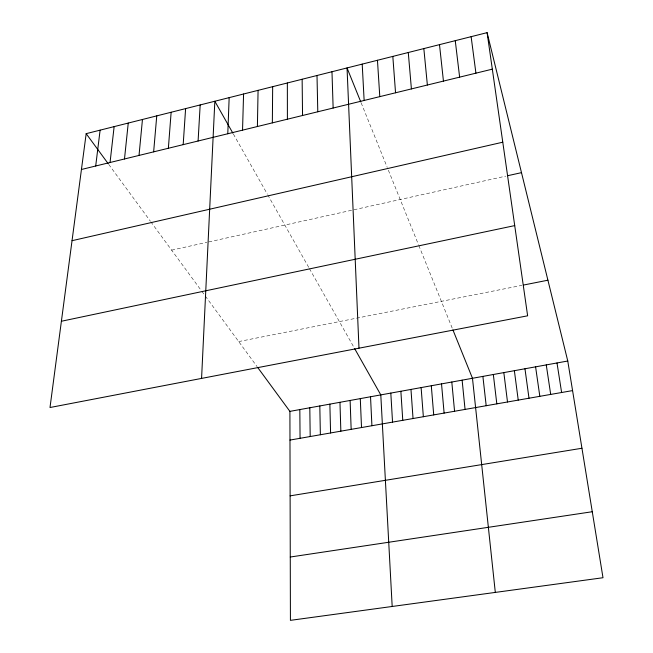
<?xml version="1.0" encoding="UTF-8"?>
<svg xmlns="http://www.w3.org/2000/svg" width="653" height="653" viewBox="0 0 653 653"><rect width="100%" height="100%" fill="white"/><g stroke="black" fill="none" stroke-linecap="round" stroke-linejoin="round"><path stroke-width="0.49" stroke-dasharray="3.27 2.45" d="M171.633 250.148L206.83 242.353M208.74 241.928L505.757 176.13M238.696 341.568L521.845 285.377M108.733 164.409L150.255 221.008M150.81 221.767L201.246 290.52M201.826 291.311L204.16 294.487M205.311 296.062L257.053 366.586M233.366 134.02L267.199 193.892M267.697 194.774L308.951 267.763M309.424 268.603L354.244 347.902M361.158 102.864L387.245 167.405M388.372 170.204L418.459 244.63M418.818 245.512L452.562 329.006"/><path stroke-width="0.98" d="M272.35 122.87L272.668 86.678M257.396 126.527L258.074 90.351M242.541 130.151L243.577 94.008M227.783 133.759L229.162 97.64M201.573 378.414L214.837 101.248L232.876 133.155M198.096 141.007L200.177 104.937M183.183 144.648L185.607 108.61M168.368 148.264L171.135 112.259M153.643 151.855L156.753 115.883M139.016 155.43L142.46 119.483M124.486 158.981L128.249 123.066M110.047 162.507L114.136 126.617M95.697 166.009L100.113 130.151M86.172 133.661L50.003 407.513L527.632 315.807L487.097 32.65L86.172 133.661L108.137 163.601M81.445 169.486L492.321 69.161M72.042 240.688L502.777 142.199M507.716 175.698L521.494 172.645M61.398 321.252L514.719 225.603M523.837 284.977L547.916 280.202M289.908 411.374L567.767 361.011L602.997 577.725L290.422 620.35L289.908 411.374L257.6 367.337M289.981 440.073L572.575 390.592M290.12 495.856L581.954 448.252M290.267 557.025L592.271 511.732M354.685 348.686L380.797 394.902L392.184 606.474M360.783 101.941L347.037 67.936L358.987 348.188M452.937 329.945L472.478 378.283L495.309 592.41M487.097 32.65L567.767 361.011M557.001 362.962L561.613 392.51M546.267 364.905L550.691 394.42M535.591 366.839L539.827 396.322M524.963 368.765L529.003 398.224M471.123 36.674L475.923 73.169M514.368 370.692L518.229 400.109M503.83 372.602L507.503 401.987M455.255 40.674L459.63 77.144M493.333 374.504L496.819 403.856M482.885 376.397L486.191 405.717M439.493 44.641L443.444 81.094M462.12 380.16L465.058 409.415M423.838 48.591L427.372 85.021M451.803 382.029L454.57 411.251M441.526 383.891L444.113 413.088M408.28 52.509L411.406 88.922M431.298 385.743L433.714 414.908M421.112 387.596L423.356 416.72M392.82 56.403L395.547 92.791M410.974 389.433L413.039 418.524M400.869 391.261L402.77 420.328M377.458 60.272L379.793 96.644M390.812 393.082L392.543 422.116M362.203 64.116L364.137 100.464M370.529 396.763L371.916 425.732M360.293 398.616L361.517 427.552M350.114 400.46L351.159 429.364M331.977 71.732L333.144 108.031M339.968 402.305L340.85 431.168M329.871 404.134L330.589 432.963M317.007 75.503L317.791 111.777M319.815 405.954L320.37 434.751M309.808 407.774L310.199 436.539M302.135 79.25L302.551 115.499M299.833 409.578L300.062 438.31M287.353 82.98L287.402 119.197"/></g></svg>
